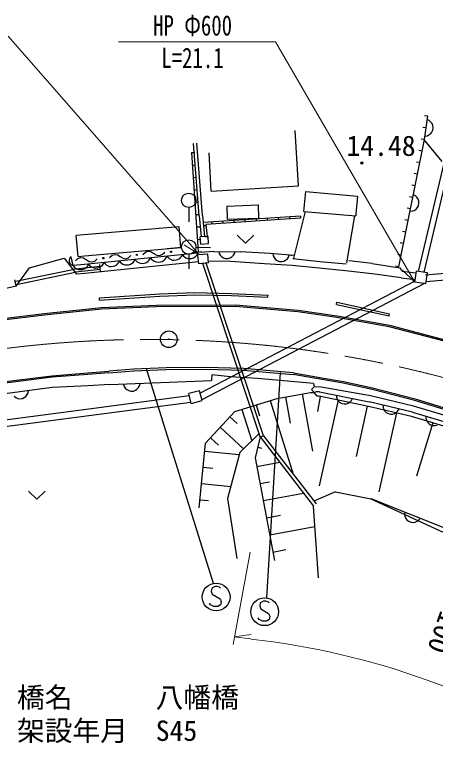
# Model space of a CAD drawing. Units: millimetres, scale not verified. Extents: x 40000 to 680000, y 20000 to 380000.
# Drawn here: x 353878 to 391789, y 259625 to 325265 of the extents above; entities that cross this region are included whole.
import ezdxf
from ezdxf.enums import TextEntityAlignment as Align

# ---------------------------------------------------------------- set-up
doc = ezdxf.new("R2010")
doc.units = ezdxf.units.MM
doc.header["$LTSCALE"] = 1000
doc.linetypes.add('CHAIN', pattern=[18.5, 12, -1.5, 3.5, -1.5])
for name, color, linetype, lineweight in [('M-BGD', 7, 'Continuous', 25), ('M-BGD-EXST', 7, 'Continuous', 25), ('M-BMK', 2, 'CHAIN', 13), ('M-BMK-SRVR', 3, 'Continuous', 25), ('M-STR-HTXT', 7, 'Continuous', 13), ('M-STR-STR1', 1, 'Continuous', 25), ('M-STR-STRC', 7, 'Continuous', 25)]:
    doc.layers.add(name, color=color, linetype=linetype, lineweight=lineweight)
doc.styles.add('ＭＳ ゴシック', font='')
doc.styles.get('ＭＳ ゴシック').set_extended_font_data('MS Gothic')

msp = doc.modelspace()

# ---------------------------------------------------------------- linework, layer by layer
at = {"layer": 'M-BGD'}
for p, q in [((391091, 316121), (390794, 316160)), ((390808, 314000), (391091, 316121)), ((391220, 315720), (391049, 315804)), ((390951, 315067), (390653, 315106)), ((391356, 315611), (391220, 315720)), ((391485, 315443), (391356, 315611)), ((391555, 315282), (391485, 315443)), ((391590, 315096), (391555, 315282)), ((391558, 314858), (391590, 315096)), ((379458, 309829), (379163, 314818)), ((391037, 314352), (391198, 314422)), ((391198, 314422), (391366, 314551)), ((391366, 314551), (391475, 314687)), ((391475, 314687), (391558, 314858)), ((388487, 302551), (390808, 314000)), ((390810, 314013), (390513, 314053)), ((390800, 313937), (392372, 312031)), ((390851, 314317), (391037, 314352)), ((370503, 307142), (369987, 313654)), ((370801, 307169), (370286, 313678)), ((369811, 312832), (370110, 312852)), ((369811, 312832), (370405, 303906)), ((371600, 309363), (371396, 312814)), ((390600, 312971), (390306, 313030)), ((390389, 311929), (390094, 311988)), ((392553, 311887), (390241, 302131)), ((369885, 311716), (370184, 311736)), ((393019, 311682), (390738, 302059)), ((369959, 310600), (370259, 310620)), ((390177, 310887), (389883, 310946)), ((371600, 309363), (379458, 309829)), ((389966, 309845), (389672, 309904)), ((370034, 309485), (370333, 309505)), ((379949, 307545), (380101, 309320)), ((380101, 309320), (384760, 308920)), ((384760, 308920), (384621, 307304)), ((389755, 308803), (389461, 308862)), ((389979, 308930), (389815, 309024)), ((390109, 308812), (389979, 308930)), ((390227, 308636), (390109, 308812)), ((390285, 308471), (390227, 308636)), ((369569, 307885), (369569, 306585)), ((370108, 308369), (370407, 308389)), ((372998, 308024), (375808, 308122)), ((372998, 308024), (373040, 306825)), ((375808, 308122), (375850, 306923)), ((390050, 307753), (390168, 307883)), ((390168, 307883), (390262, 308047)), ((390262, 308047), (390309, 308283)), ((390309, 308283), (390285, 308471)), ((370182, 307253), (370481, 307273)), ((380052, 307537), (378994, 303318)), ((379949, 307545), (384607, 307145)), ((384621, 307304), (384607, 307145)), ((389544, 307761), (389250, 307820)), ((389521, 307553), (389709, 307576)), ((389709, 307576), (389874, 307635)), ((389874, 307635), (390050, 307753)), ((370503, 307142), (370690, 305248)), ((370801, 307169), (370990, 305269)), ((379634, 307122), (370898, 306543)), ((379647, 306923), (371117, 306357)), ((371620, 306591), (371633, 306391)), ((372622, 306657), (372635, 306458)), ((373040, 306825), (375850, 306923)), ((373624, 306724), (373637, 306524)), ((374625, 306790), (374639, 306590)), ((375627, 306856), (375640, 306657)), ((376629, 306923), (376642, 306723)), ((377631, 306989), (377644, 306790)), ((378632, 307056), (378646, 306856)), ((379634, 307122), (379647, 306923)), ((384492, 307155), (383785, 302901)), ((389332, 306719), (389038, 306778)), ((368704, 306155), (360114, 305414)), ((368866, 304278), (368704, 306155)), ((370256, 306137), (370556, 306157)), ((370925, 306264), (371124, 306284)), ((371117, 306357), (371224, 305285)), ((360114, 305414), (359438, 305356)), ((359600, 303480), (359438, 305356)), ((371305, 305292), (370607, 305242)), ((370653, 304584), (370607, 305242)), ((371025, 305265), (371224, 305285)), ((371351, 304634), (371305, 305292)), ((373920, 305405), (374670, 304685)), ((374670, 304685), (375420, 305405)), ((389121, 305677), (388827, 305736)), ((370331, 305021), (370630, 305041)), ((370653, 304584), (371351, 304634)), ((388910, 304635), (388616, 304694)), ((360168, 303529), (368866, 304278)), ((365658, 303876), (365899, 303961)), ((365899, 303961), (366151, 303923)), ((366151, 303923), (366416, 303762)), ((368920, 304281), (367624, 304181)), ((370218, 304316), (371518, 304286)), ((370405, 303906), (370704, 303926)), ((371817, 303936), (370562, 303850)), ((371817, 303936), (374209, 303907)), ((372263, 303931), (372321, 303750)), ((355227, 302458), (358347, 303317)), ((358347, 303317), (359461, 301880)), ((358827, 303260), (358802, 303156)), ((358859, 303334), (358827, 303260)), ((358894, 303391), (358859, 303334)), ((358961, 303457), (358894, 303391)), ((359152, 302658), (358961, 303457)), ((359356, 303088), (359585, 303297)), ((359585, 303297), (359826, 303382)), ((359600, 303480), (360168, 303529)), ((359826, 303382), (360079, 303344)), ((360079, 303344), (360343, 303182)), ((370363, 303779), (360190, 302762)), ((361102, 303068), (361331, 303277)), ((362442, 303383), (362664, 303585)), ((362664, 303585), (362897, 303667)), ((362897, 303667), (363142, 303630)), ((363142, 303630), (363398, 303474)), ((363398, 303474), (363654, 303317)), ((363654, 303317), (363898, 303280)), ((363898, 303280), (364131, 303363)), ((364131, 303363), (364353, 303565)), ((365428, 303667), (365658, 303876)), ((366047, 303207), (366117, 303355)), ((366117, 303355), (366222, 303214)), ((366416, 303762), (366680, 303600)), ((366680, 303600), (366933, 303562)), ((366933, 303562), (367174, 303647)), ((367174, 303647), (367403, 303856)), ((367454, 303247), (367535, 303346)), ((367535, 303346), (367610, 303504)), ((367610, 303504), (367707, 303373)), ((367707, 303373), (367799, 303298)), ((367799, 303298), (367919, 303225)), ((368596, 303209), (368755, 303309)), ((368755, 303309), (368858, 303404)), ((368858, 303404), (368933, 303496)), ((368933, 303496), (369003, 303643)), ((369003, 303643), (369100, 303512)), ((369100, 303512), (369192, 303437)), ((369192, 303437), (369312, 303365)), ((369312, 303365), (369487, 303298)), ((369487, 303298), (369657, 303287)), ((369569, 303681), (369569, 302381)), ((369657, 303287), (369825, 303303)), ((369825, 303303), (369989, 303348)), ((369989, 303348), (370148, 303448)), ((370148, 303448), (370251, 303543)), ((370251, 303543), (370326, 303635)), ((370326, 303635), (370396, 303783)), ((370464, 302806), (370381, 303602)), ((371275, 303699), (370435, 303640)), ((371359, 302900), (371276, 303696)), ((372321, 303750), (372409, 303599)), ((372409, 303599), (372557, 303447)), ((372557, 303447), (372706, 303355)), ((372706, 303355), (372885, 303293)), ((372885, 303293), (373125, 303290)), ((373125, 303290), (373306, 303348)), ((373306, 303348), (373457, 303436)), ((373457, 303436), (373609, 303584)), ((373609, 303584), (373701, 303733)), ((373701, 303733), (373763, 303912)), ((376907, 303734), (374209, 303907)), ((379054, 303559), (376907, 303734)), ((377132, 303716), (377177, 303532)), ((377177, 303532), (377255, 303375)), ((377255, 303375), (377392, 303213)), ((378289, 303140), (378451, 303277)), ((378451, 303277), (378553, 303419)), ((378553, 303419), (378627, 303594)), ((378842, 303535), (378852, 303575)), ((381370, 303010), (378944, 303263)), ((388699, 303593), (388405, 303652)), ((358802, 303156), (358809, 303059)), ((358809, 303059), (358832, 302965)), ((358832, 302965), (358869, 302876)), ((358869, 302876), (358938, 302793)), ((358938, 302793), (359000, 302742)), ((359000, 302742), (359058, 302707)), ((359058, 302707), (359147, 302679)), ((360190, 302762), (359152, 302658)), ((359152, 302658), (359249, 302527)), ((370445, 302986), (360213, 301955)), ((360343, 303182), (360608, 303021)), ((360400, 302558), (360475, 302650)), ((360475, 302650), (360545, 302797)), ((360545, 302797), (360642, 302666)), ((360608, 303021), (360861, 302983)), ((360642, 302666), (360734, 302591)), ((360861, 302983), (361102, 303068)), ((361531, 302502), (361690, 302602)), ((361620, 302097), (361555, 302744)), ((361690, 302602), (361793, 302697)), ((361793, 302697), (361868, 302789)), ((361868, 302789), (361938, 302937)), ((361938, 302937), (362035, 302806)), ((362035, 302806), (362127, 302731)), ((362127, 302731), (362247, 302658)), ((362247, 302658), (362423, 302591)), ((362760, 302597), (362924, 302641)), ((362924, 302641), (363083, 302742)), ((363083, 302742), (363186, 302836)), ((363186, 302836), (363261, 302928)), ((363261, 302928), (363331, 303076)), ((363331, 303076), (363428, 302945)), ((363428, 302945), (363520, 302870)), ((363520, 302870), (363640, 302797)), ((363640, 302797), (363816, 302731)), ((363816, 302731), (363986, 302719)), ((363986, 302719), (364153, 302736)), ((364153, 302736), (364317, 302781)), ((364317, 302781), (364476, 302881)), ((364476, 302881), (364579, 302976)), ((364579, 302976), (364654, 303068)), ((364654, 303068), (364724, 303215)), ((364724, 303215), (364821, 303084)), ((364821, 303084), (364913, 303009)), ((364913, 303009), (365033, 302937)), ((365033, 302937), (365209, 302870)), ((365209, 302870), (365379, 302859)), ((365379, 302859), (365546, 302875)), ((365546, 302875), (365710, 302920)), ((365710, 302920), (365869, 303020)), ((365869, 303020), (365972, 303115)), ((365972, 303115), (366047, 303207)), ((366222, 303214), (366320, 303134)), ((366320, 303134), (366448, 303056)), ((366448, 303056), (366636, 302985)), ((366636, 302985), (366819, 302973)), ((366819, 302973), (366998, 302990)), ((366998, 302990), (367174, 303038)), ((367174, 303038), (367344, 303146)), ((367344, 303146), (367454, 303247)), ((367919, 303225), (368094, 303158)), ((368094, 303158), (368264, 303147)), ((368264, 303147), (368431, 303164)), ((368431, 303164), (368596, 303209)), ((371359, 302900), (370464, 302806)), ((376005, 287240), (370846, 302846)), ((376290, 287334), (371151, 302878)), ((373326, 303025), (371343, 303056)), ((376405, 302818), (373326, 303025)), ((378895, 302665), (376405, 302818)), ((377392, 303213), (377534, 303111)), ((377534, 303111), (377709, 303037)), ((377709, 303037), (377948, 303017)), ((377948, 303017), (378132, 303062)), ((378132, 303062), (378289, 303140)), ((381310, 302413), (378895, 302665)), ((383759, 302784), (381370, 303010)), ((384017, 303077), (384022, 303110)), ((386076, 302853), (384017, 303077)), ((386076, 302853), (388587, 302456)), ((388487, 302551), (388193, 302610)), ((353979, 301260), (359120, 302320)), ((354021, 300791), (355227, 302458)), ((354040, 300966), (359324, 302056)), ((359099, 302346), (360199, 302457)), ((359249, 302527), (359341, 302452)), ((360207, 302149), (359324, 302056)), ((359341, 302452), (359461, 302379)), ((359461, 302379), (359637, 302313)), ((360213, 301955), (359461, 301880)), ((359637, 302313), (359807, 302301)), ((359807, 302301), (359974, 302318)), ((359974, 302318), (360138, 302363)), ((360138, 302363), (360297, 302463)), ((360199, 302457), (361570, 302595)), ((361600, 302296), (360207, 302149)), ((360297, 302463), (360400, 302558)), ((360734, 302591), (360854, 302519)), ((360854, 302519), (361030, 302452)), ((361030, 302452), (361200, 302441)), ((361200, 302441), (361367, 302457)), ((361367, 302457), (361531, 302502)), ((362423, 302591), (362593, 302580)), ((362593, 302580), (362760, 302597)), ((383697, 302187), (381310, 302413)), ((386334, 301891), (383697, 302187)), ((388587, 302456), (388745, 302229)), ((388774, 302148), (390053, 301997)), ((389933, 301165), (390076, 302155)), ((391065, 302012), (390076, 302155)), ((390900, 301827), (397963, 302461)), ((390923, 301022), (391065, 302012)), ((354021, 300791), (353892, 301377)), ((388697, 301553), (386334, 301891)), ((388697, 301553), (389967, 301403)), ((390953, 301229), (397823, 301846)), ((354021, 300791), (342223, 298193)), ((389948, 301270), (370592, 291172)), ((390804, 301040), (370745, 290576)), ((390923, 301022), (389933, 301165)), ((356806, 298380), (360304, 298749)), ((360304, 298749), (361686, 298894)), ((361697, 298745), (360308, 298598)), ((361686, 298894), (366656, 299081)), ((366659, 298931), (361697, 298745)), ((366656, 299081), (373767, 299113)), ((373761, 298963), (366659, 298931)), ((379405, 298503), (373761, 298963)), ((373767, 299113), (379422, 298652)), ((348699, 297378), (356806, 298380)), ((356823, 298231), (348721, 297230)), ((360308, 298598), (356823, 298231)), ((382904, 297984), (379405, 298503)), ((379422, 298652), (382927, 298132)), ((382930, 298132), (387647, 297279)), ((387614, 297132), (382904, 297984)), ((392598, 295839), (387614, 297132)), ((387647, 297279), (392640, 295983)), ((367536, 293437), (364613, 293338)), ((371047, 293484), (367536, 293437)), ((374521, 293389), (371047, 293484)), ((357245, 292745), (360468, 292996)), ((360472, 292846), (357260, 292596)), ((360468, 292996), (362371, 293145)), ((362383, 292995), (360472, 292846)), ((364613, 293338), (362371, 293145)), ((362384, 292995), (364622, 293188)), ((364622, 293188), (367540, 293287)), ((367540, 293287), (371046, 293334)), ((371046, 293334), (374512, 293239)), ((371633, 292814), (371604, 292397)), ((373326, 292649), (371633, 292814)), ((374512, 293239), (377902, 292936)), ((377915, 293085), (374521, 293389)), ((377902, 292936), (378978, 292840)), ((378997, 292989), (377915, 293085)), ((381544, 292401), (378978, 292840)), ((379003, 292988), (381569, 292549)), ((351490, 292027), (357245, 292745)), ((357260, 292596), (351511, 291879)), ((362465, 291936), (371608, 292297)), ((371604, 292397), (371608, 292297)), ((375759, 292504), (373326, 292649)), ((380794, 292054), (375759, 292504)), ((383467, 292070), (381544, 292401)), ((381569, 292549), (383496, 292217)), ((383496, 292217), (386117, 291645)), ((357258, 291678), (351509, 290923)), ((360501, 291839), (357258, 291678)), ((362465, 291936), (360501, 291839)), ((363684, 291955), (363751, 291778)), ((363751, 291778), (363848, 291632)), ((363848, 291632), (364004, 291489)), ((364004, 291489), (364158, 291405)), ((364757, 291431), (364903, 291527)), ((364903, 291527), (365046, 291684)), ((365046, 291684), (365130, 291837)), ((365130, 291837), (365182, 292020)), ((380878, 291752), (380614, 291496)), ((380614, 291496), (380857, 291229)), ((380794, 292054), (380878, 291752)), ((381496, 291697), (380878, 291752)), ((385953, 290943), (381496, 291697)), ((386082, 291499), (383467, 292070)), ((389936, 290503), (386082, 291499)), ((386117, 291645), (389977, 290647)), ((353832, 290895), (354000, 290766)), ((354755, 290774), (354892, 290883)), ((354892, 290883), (355021, 291051)), ((355021, 291051), (355091, 291212)), ((355091, 291212), (355127, 291398)), ((360560, 289759), (369616, 290953)), ((364158, 291405), (364340, 291353)), ((364340, 291353), (364580, 291363)), ((364580, 291363), (364757, 291431)), ((370539, 291378), (369570, 291128)), ((369798, 290244), (369570, 291128)), ((370766, 290494), (370539, 291378)), ((377534, 290703), (380546, 291235)), ((378287, 290836), (378704, 288471)), ((379793, 291102), (380702, 285947)), ((380546, 291235), (380857, 291229)), ((381060, 291289), (380857, 291229)), ((381123, 290891), (380857, 291229)), ((381346, 291297), (381060, 291289)), ((381310, 290896), (381123, 290891)), ((381394, 290879), (381162, 289513)), ((385748, 289983), (381310, 290896)), ((381346, 291297), (385834, 290374)), ((382855, 290986), (382878, 290798)), ((382878, 290798), (382936, 290633)), ((389809, 289984), (385953, 290943)), ((354000, 290766), (354160, 290696)), ((354160, 290696), (354347, 290660)), ((354347, 290660), (354584, 290691)), ((354584, 290691), (354755, 290774)), ((360577, 289156), (369766, 290367)), ((369798, 290244), (370766, 290494)), ((373722, 289513), (377534, 290703)), ((376898, 290505), (378972, 283865)), ((383018, 290545), (381304, 282810)), ((382936, 290633), (383053, 290456)), ((383053, 290456), (383181, 290337)), ((383181, 290337), (383346, 290242)), ((383346, 290242), (383581, 290194)), ((383581, 290194), (383769, 290217)), ((383769, 290217), (383934, 290274)), ((383934, 290274), (384111, 290391)), ((384111, 290391), (384230, 290520)), ((384230, 290520), (384325, 290684)), ((389728, 289457), (385834, 290374)), ((393621, 289372), (389936, 290503)), ((389977, 290647), (393665, 289515)), ((337450, 286714), (360560, 289759)), ((371083, 286679), (373722, 289513)), ((374357, 289711), (375242, 286876)), ((375628, 290108), (375929, 289143)), ((385652, 290003), (384646, 285461)), ((389625, 289071), (385748, 289983)), ((387051, 290087), (387068, 289898)), ((387068, 289898), (387122, 289732)), ((387122, 289732), (387233, 289551)), ((387233, 289551), (387359, 289429)), ((388290, 289457), (388412, 289582)), ((388412, 289582), (388511, 289744)), ((393763, 288833), (389809, 289984)), ((337528, 286119), (360577, 289156)), ((373282, 289040), (373924, 288443)), ((388271, 289389), (386698, 282287)), ((387359, 289429), (387520, 289330)), ((387520, 289330), (387754, 289275)), ((387754, 289275), (387943, 289292)), ((387943, 289292), (388109, 289345)), ((388109, 289345), (388290, 289457)), ((393441, 287926), (389625, 289071)), ((389728, 289457), (393557, 288309)), ((390924, 289099), (390930, 288909)), ((390930, 288909), (390973, 288739)), ((391551, 288493), (390097, 283705)), ((390973, 288739), (391074, 288553)), ((391074, 288553), (391191, 288423)), ((391191, 288423), (391347, 288314)), ((391347, 288314), (391576, 288245)), ((391576, 288245), (391766, 288251)), ((391766, 288251), (391936, 288294)), ((372403, 288096), (374492, 286151)), ((374164, 285835), (375912, 287522)), ((371523, 287151), (372243, 286481)), ((376005, 287240), (375565, 285344)), ((376005, 287240), (376290, 287334)), ((376005, 287240), (380802, 281007)), ((376290, 287334), (381040, 281191)), ((370506, 280846), (371083, 286679)), ((375785, 286292), (376132, 286211)), ((371011, 285950), (374114, 285643)), ((374164, 285835), (373072, 281676)), ((375565, 285344), (377293, 276092)), ((375709, 284573), (377762, 284956)), ((370867, 284491), (371728, 284406)), ((370723, 283033), (373360, 282772)), ((375997, 283031), (376849, 283190)), ((355120, 282349), (355870, 281629)), ((355870, 281629), (356620, 282349)), ((382794, 282279), (380835, 281456)), ((382794, 282279), (385975, 281650)), ((373072, 281676), (373910, 276270)), ((376285, 281489), (379910, 282166)), ((385975, 281650), (385985, 281697)), ((385975, 281650), (393317, 278266)), ((385985, 281697), (393459, 278690)), ((370578, 281575), (371343, 281500)), ((381250, 274544), (380802, 281007)), ((389020, 280446), (389009, 280256)), ((376573, 279947), (377847, 280185)), ((389009, 280256), (389038, 280084)), ((389038, 280084), (389122, 279889)), ((389122, 279889), (389228, 279750)), ((389228, 279750), (389374, 279628)), ((389374, 279628), (389597, 279540)), ((389959, 279558), (390154, 279642)), ((390154, 279642), (390292, 279749)), ((390292, 279749), (390414, 279894)), ((376861, 278405), (380930, 279165)), ((389597, 279540), (389786, 279529)), ((389786, 279529), (389959, 279558)), ((377149, 276863), (378316, 277081))]:
    msp.add_line(p, q, dxfattribs=at)
for centre, radius in [((385162, 311908), 100), ((385162, 311908), 60), ((385162, 311908), 20), ((369569, 308535), 650), ((369569, 304331), 650), ((367959, 303909), 62), ((361886, 303330), 62), ((364891, 303616), 60)]:
    msp.add_circle(centre, radius, dxfattribs=at)
at = {"layer": 'M-BGD-EXST'}
for p, q in [((365738, 293376), (371778, 274048)), ((377806, 293031), (376563, 272747)), ((371935, 273758), (371635, 273608)), ((372135, 273758), (371935, 273758)), ((372335, 273708), (372135, 273758)), ((371635, 273608), (371585, 273308)), ((371585, 273308), (371685, 273058)), ((372435, 273608), (372335, 273708)), ((371685, 273058), (372385, 272658)), ((372385, 272658), (372485, 272408)), ((372485, 272408), (372435, 272108)), ((376309, 272435), (376009, 272285)), ((376509, 272435), (376309, 272435)), ((376709, 272385), (376509, 272435)), ((371535, 272108), (371435, 272258)), ((371835, 271958), (371535, 272108)), ((372185, 271958), (371835, 271958)), ((372435, 272108), (372185, 271958)), ((376009, 272285), (375959, 271985)), ((375959, 271985), (376059, 271735)), ((376809, 272285), (376709, 272385)), ((376059, 271735), (376759, 271335)), ((376759, 271335), (376859, 271085)), ((375909, 270785), (375809, 270935)), ((376209, 270635), (375909, 270785)), ((376559, 270635), (376209, 270635)), ((376809, 270785), (376559, 270635)), ((376859, 271085), (376809, 270785))]:
    msp.add_line(p, q, dxfattribs=at)
for centre in [(372035, 272808), (376409, 271485)]:
    msp.add_circle(centre, 1250, dxfattribs=at)
at = {"layer": 'M-BMK'}
msp.add_arc((366044, 192336), 103672, 70.84656, 104.04178, dxfattribs=at)
at = {"layer": 'M-BMK-SRVR'}
for radius in [750, 30]:
    msp.add_circle((367773, 296020), radius, dxfattribs=at)
at = {"layer": 'M-STR-HTXT'}
for p, q in [((370463, 303675), (353298, 323325)), ((377370, 322804), (363235, 322804)), ((389933, 301165), (377370, 322804)), ((370463, 303675), (369160, 304529)), ((389933, 301165), (388817, 302251)), ((375098, 276864), (373566, 268549)), ((373664, 269215), (375204, 269447)), ((375152, 269030), (373664, 269215)), ((440901, 247290), (391059, 265318))]:
    msp.add_line(p, q, dxfattribs=at)
msp.add_arc((367537, 200453), 68998, 70.06809, 83.66386, dxfattribs=at)
at = {"layer": 'M-STR-STRC'}
for p, q in [((361524, 299756), (366951, 300114)), ((366951, 300114), (370101, 300240)), ((366962, 299915), (370102, 300040)), ((370101, 300240), (373434, 300150)), ((370102, 300040), (373427, 299951)), ((373434, 300150), (376710, 300008)), ((376701, 299808), (376710, 300008)), ((361537, 299556), (361524, 299756)), ((361537, 299556), (366962, 299915)), ((373427, 299951), (376701, 299808)), ((382873, 299163), (382916, 299358)), ((382916, 299358), (387666, 298315)), ((382873, 299163), (387623, 298120)), ((387623, 298120), (387666, 298315))]:
    msp.add_line(p, q, dxfattribs=at)

# ---------------------------------------------------------------- texts
at = {"layer": 'M-BGD', "style": 'ＭＳ ゴシック'}
msp.add_text('14.48', height=1833, dxfattribs=at).set_placement((383771, 311988), align=Align.BOTTOM_LEFT)
at = {"layer": 'M-STR-HTXT', "style": 'ＭＳ ゴシック', "width": 0.75}
for s, p in [('HP Φ600 ', (366358, 322825)), ('L=21.1 ', (367097, 319904))]:
    msp.add_text(s, height=1833, dxfattribs=at).set_placement(p, align=Align.BOTTOM_LEFT)
at = {"layer": 'M-STR-HTXT', "style": 'ＭＳ ゴシック'}
msp.add_text('R=100', height=1833, rotation=251, dxfattribs=at).set_placement((392558, 274199), align=Align.BOTTOM_LEFT)
at = {"layer": 'M-STR-STR1', "style": 'ＭＳ ゴシック'}
for s, p in [('橋名\u3000\u3000\u3000八幡橋', (354092, 262302)), ('架設年月\u3000S45', (354092, 259302))]:
    msp.add_text(s, height=1833, dxfattribs=at).set_placement(p, align=Align.BOTTOM_LEFT)

doc.saveas('drawing.dxf')
